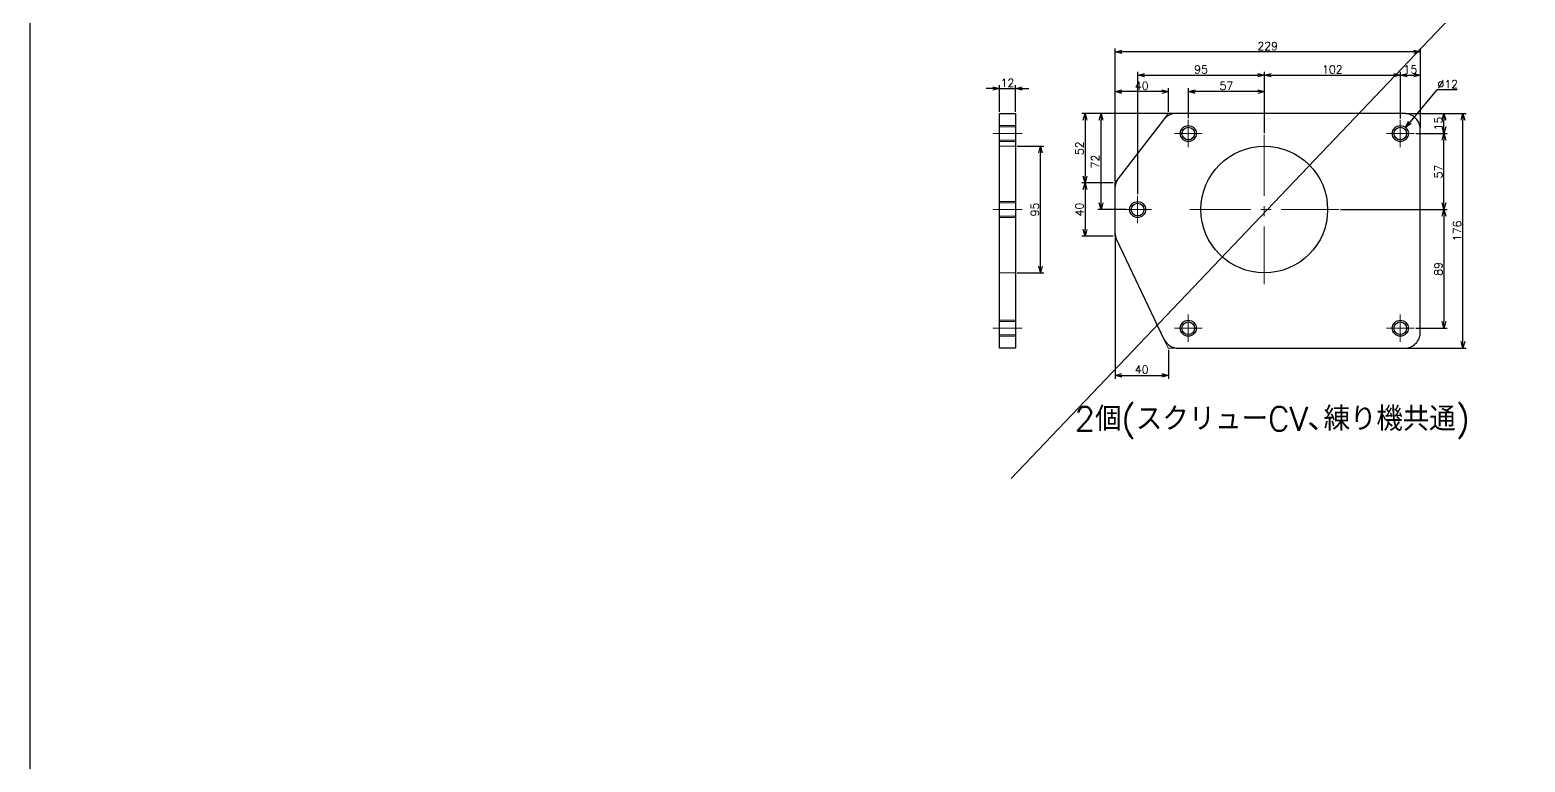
# Model space of a CAD drawing. Header units: millimetres. Extents: x 0 to 38884, y -3675 to 8056.
# Drawn here: x 8441 to 9562, y -1053 to -504 of the extents above; entities that cross this region are included whole.
import ezdxf

# ---------------------------------------------------------------- set-up
doc = ezdxf.new("R2010")
doc.units = ezdxf.units.MM
doc.header["$LTSCALE"] = 2.4
doc.header["$PDMODE"] = 99
doc.header["$PDSIZE"] = 1
doc.linetypes.add('CENTER2', pattern=[28.575, 19.05, -3.175, 3.175, -3.175])
doc.linetypes.add('HIDDEN', pattern=[9.525, 6.35, -3.175])
for name, color, linetype, lineweight in [('04_HIDDEN', 2, 'HIDDEN', 13), ('05_CENTER', 4, 'CENTER2', 13), ('07_TEXT', 3, 'Continuous', 13), ('08_DIM', 3, 'Continuous', 13)]:
    doc.layers.add(name, color=color, linetype=linetype, lineweight=lineweight)
doc.layers.add('10_DRAFT', color=8, linetype='Continuous', lineweight=0, plot=False)
doc.styles.add('KSS_TXT', font='txt.shx', dxfattribs={"bigfont": 'extfont2.shx'})
doc.dimstyles.new('KSS_DIM', dxfattribs={"dimscale": 2, "dimtxt": 3, "dimasz": 2.5, "dimexe": 1.25, "dimexo": 0.625, "dimtad": 1, "dimdsep": 46, "dimtxsty": 'KSS_TXT', "dimblk": 'OPEN30', "dimcen": 0, "dimazin": 2, "dimtfac": 0.75, "dimtmove": 0, "dimatfit": 3, "dimldrblk": 'OPEN30', "dimfxl": 1.25, "dimtolj": 1, "dimarcsym": 0})
doc.dimstyles.new('KSS_DIM$3', dxfattribs={"dimscale": 2, "dimtxt": 3, "dimasz": 2.5, "dimexe": 1.25, "dimexo": 0.625, "dimtad": 1, "dimtih": 1, "dimtoh": 1, "dimdsep": 46, "dimtxsty": 'KSS_TXT', "dimblk": 'OPEN30', "dimcen": 0, "dimazin": 2, "dimtfac": 0.75, "dimtofl": 0, "dimtmove": 0, "dimatfit": 3, "dimldrblk": 'OPEN30', "dimfxl": 1.25, "dimtolj": 1, "dimarcsym": 0})

# ---------------------------------------------------------------- blocks, each defined once
blk = doc.blocks.new('M12Tz_1')
at = {"color": 0}
for radius in [6, 4.75]:
    blk.add_circle((0, 0), radius, dxfattribs=at)
at = {"layer": '05_CENTER'}
for p, q in [((10.3, 0), (-10.3, 0)), ((0, -10.3), (0, 10.3))]:
    blk.add_line(p, q, dxfattribs=at)
blk = doc.blocks.new('A$C5C8B0B06_1')
at = {"color": 0}
blk.add_line((-64.4, -104), (-39.3, -104), dxfattribs=at)
blk.add_lwpolyline([(-64.4, -104), (105, -104, 0.414214), (117, -92), (117, 60, 0.414214), (105, 72), (-66.1, 72, 0.232852), (-75.6, 67.3), (-109.5, 23.2, 0.165408), (-112, 15.9), (-112, -17.3, 0.111564), (-110.8, -22.4), (-75.3, -97.2, 0.289281), (-64.4, -104)], format="xyb", dxfattribs=at)
blk.add_circle((0, 0), 47.5, dxfattribs=at)
at = {"layer": '05_CENTER'}
for p, q in [((0, 55.9), (0, -55.9)), ((-55.9, 0), (55.9, 0))]:
    blk.add_line(p, q, dxfattribs=at)
at = {"layer": '10_DRAFT'}
blk.add_line((-72, 72), (-55.2, 72), dxfattribs=at)
for points in [[(-75.6, 67.3), (-72, 72), (-66.1, 72)], [(-112, 15.9), (-112, 20), (-109.5, 23.2)], [(-112, -17.3), (-112, -20), (-110.8, -22.4)], [(-75.3, -97.2), (-72, -104), (-64.4, -104)]]:
    blk.add_lwpolyline(points, dxfattribs=at)
for p in [(-57, 57), (102, 57), (-95, 0), (-57, -89), (102, -89)]:
    blk.add_blockref('M12Tz_1', p)
blk = doc.blocks.new('_Open30')
at = {"color": 0, "linetype": 'ByBlock', "lineweight": -2}
for p, q in [((-1, 0.27), (0, 0)), ((0, 0), (-1, -0.27)), ((0, 0), (-1, 0))]:
    blk.add_line(p, q, dxfattribs=at)
blk = doc.blocks.new('*D803')
at = {"layer": '08_DIM', "color": 0, "lineweight": -2, "transparency": 16777216}
for p, q in [((9496.1, -549.1), (9475.8, -573.3)), ((9511.3, -549.1), (9496.1, -549.1))]:
    blk.add_line(p, q, dxfattribs=at)
at = {"layer": 'Defpoints', "color": 0, "transparency": 16777216}
for p in [(9472.6, -577.2), (9464.9, -586.4)]:
    blk.add_point(p, dxfattribs=at)
at = {"layer": '08_DIM', "color": 0, "lineweight": -2, "transparency": 16777216, "xscale": 5, "yscale": 5, "zscale": 5, "rotation": 230.1501547936406}
blk.add_blockref('_Open30', (9472.6, -577.2), dxfattribs=at)
at = {"layer": '08_DIM', "color": 0, "transparency": 16777216, "insert": (9504.3, -544.8), "char_height": 6, "attachment_point": 5, "style": 'KSS_TXT'}
blk.add_mtext('\\A1;%%C12', dxfattribs=at)
blk = doc.blocks.new('*D804')
at = {"layer": '08_DIM', "color": 0, "lineweight": -2, "transparency": 16777216}
for p, q in [((9163.1, -548), (9158.1, -548)), ((9168.1, -565.5), (9168.1, -545.5)), ((9168.1, -548), (9180.1, -548)), ((9180.1, -565.5), (9180.1, -545.5)), ((9185.1, -548), (9190.1, -548))]:
    blk.add_line(p, q, dxfattribs=at)
at = {"layer": 'Defpoints', "color": 0, "transparency": 16777216}
for p in [(9180.1, -548), (9168.1, -566.8), (9180.1, -566.8)]:
    blk.add_point(p, dxfattribs=at)
at = {"layer": '08_DIM', "color": 0, "lineweight": -2, "transparency": 16777216, "xscale": 5, "yscale": 5, "zscale": 5}
blk.add_blockref('_Open30', (9168.1, -548), dxfattribs=at)
at = {"layer": '08_DIM', "color": 0, "lineweight": -2, "transparency": 16777216, "xscale": 5, "yscale": 5, "zscale": 5, "rotation": 180}
blk.add_blockref('_Open30', (9180.1, -548), dxfattribs=at)
at = {"layer": '08_DIM', "color": 0, "transparency": 16777216, "insert": (9174.1, -543.8), "char_height": 6, "attachment_point": 5, "style": 'KSS_TXT'}
blk.add_mtext('\\A1;12', dxfattribs=at)
blk = doc.blocks.new('*D805')
at = {"layer": '08_DIM', "color": 0, "lineweight": -2, "transparency": 16777216}
for p, q in [((9181.4, -591.3), (9201.4, -591.3)), ((9198.9, -681.3), (9198.9, -596.3)), ((9181.4, -686.3), (9201.4, -686.3))]:
    blk.add_line(p, q, dxfattribs=at)
at = {"layer": 'Defpoints', "color": 0, "transparency": 16777216}
for p in [(9180.1, -591.3), (9198.9, -591.3), (9180.1, -686.3)]:
    blk.add_point(p, dxfattribs=at)
at = {"layer": '08_DIM', "color": 0, "lineweight": -2, "transparency": 16777216, "xscale": 5, "yscale": 5, "zscale": 5}
for p, rotation in [((9198.9, -591.3), 90), ((9198.9, -686.3), 270)]:
    blk.add_blockref('_Open30', p, dxfattribs=dict(at, rotation=rotation))
at = {"layer": '08_DIM', "color": 0, "transparency": 16777216, "insert": (9194.7, -638.8), "char_height": 6, "attachment_point": 5, "rotation": 90, "style": 'KSS_TXT'}
blk.add_mtext('\\A1;95', dxfattribs=at)
blk = doc.blocks.new('*D806')
at = {"layer": '08_DIM', "color": 0, "lineweight": -2, "transparency": 16777216}
for p, q in [((9254.8, -660), (9254.8, -765.6)), ((9294.8, -744), (9294.8, -765.6)), ((9259.8, -763.1), (9289.8, -763.1))]:
    blk.add_line(p, q, dxfattribs=at)
at = {"layer": 'Defpoints', "color": 0, "transparency": 16777216}
for p in [(9254.8, -658.8), (9294.8, -742.8), (9294.8, -763.1)]:
    blk.add_point(p, dxfattribs=at)
at = {"layer": '08_DIM', "color": 0, "lineweight": -2, "transparency": 16777216, "xscale": 5, "yscale": 5, "zscale": 5, "rotation": 180}
blk.add_blockref('_Open30', (9254.8, -763.1), dxfattribs=at)
at = {"layer": '08_DIM', "color": 0, "lineweight": -2, "transparency": 16777216, "xscale": 5, "yscale": 5, "zscale": 5}
blk.add_blockref('_Open30', (9294.8, -763.1), dxfattribs=at)
at = {"layer": '08_DIM', "color": 0, "transparency": 16777216, "insert": (9274.8, -758.8), "char_height": 6, "attachment_point": 5, "style": 'KSS_TXT'}
blk.add_mtext('\\A1;40', dxfattribs=at)
blk = doc.blocks.new('*D807')
at = {"layer": '08_DIM', "color": 0, "lineweight": -2, "transparency": 16777216}
for p, q in [((9254.8, -617.5), (9254.8, -547.8)), ((9294.8, -565.5), (9294.8, -547.8)), ((9289.8, -550.3), (9259.8, -550.3))]:
    blk.add_line(p, q, dxfattribs=at)
at = {"layer": 'Defpoints', "color": 0, "transparency": 16777216}
for p in [(9254.8, -550.3), (9294.8, -566.8), (9254.8, -618.8)]:
    blk.add_point(p, dxfattribs=at)
at = {"layer": '08_DIM', "color": 0, "lineweight": -2, "transparency": 16777216, "xscale": 5, "yscale": 5, "zscale": 5, "rotation": 180}
blk.add_blockref('_Open30', (9254.8, -550.3), dxfattribs=at)
at = {"layer": '08_DIM', "color": 0, "lineweight": -2, "transparency": 16777216, "xscale": 5, "yscale": 5, "zscale": 5}
blk.add_blockref('_Open30', (9294.8, -550.3), dxfattribs=at)
at = {"layer": '08_DIM', "color": 0, "transparency": 16777216, "insert": (9274.8, -546), "char_height": 6, "attachment_point": 5, "style": 'KSS_TXT'}
blk.add_mtext('\\A1;40', dxfattribs=at)
blk = doc.blocks.new('*D808')
at = {"layer": '08_DIM', "color": 0, "lineweight": -2, "transparency": 16777216}
for p, q in [((9253.5, -618.8), (9229.8, -618.8)), ((9232.3, -623.8), (9232.3, -653.8)), ((9253.5, -658.8), (9229.8, -658.8))]:
    blk.add_line(p, q, dxfattribs=at)
at = {"layer": 'Defpoints', "color": 0, "transparency": 16777216}
for p in [(9254.8, -618.8), (9232.3, -658.8), (9254.8, -658.8)]:
    blk.add_point(p, dxfattribs=at)
at = {"layer": '08_DIM', "color": 0, "lineweight": -2, "transparency": 16777216, "xscale": 5, "yscale": 5, "zscale": 5}
for p, rotation in [((9232.3, -618.8), 90), ((9232.3, -658.8), 270)]:
    blk.add_blockref('_Open30', p, dxfattribs=dict(at, rotation=rotation))
at = {"layer": '08_DIM', "color": 0, "transparency": 16777216, "insert": (9228.1, -638.8), "char_height": 6, "attachment_point": 5, "rotation": 90, "style": 'KSS_TXT'}
blk.add_mtext('\\A1;40', dxfattribs=at)
blk = doc.blocks.new('*D809')
at = {"layer": '08_DIM', "color": 0, "lineweight": -2, "transparency": 16777216}
for p, q in [((9299.4, -566.8), (9241.8, -566.8)), ((9244.3, -633.8), (9244.3, -571.8)), ((9263.2, -638.8), (9241.8, -638.8))]:
    blk.add_line(p, q, dxfattribs=at)
at = {"layer": 'Defpoints', "color": 0, "transparency": 16777216}
for p in [(9244.3, -566.8), (9300.7, -566.8), (9264.4, -638.8)]:
    blk.add_point(p, dxfattribs=at)
at = {"layer": '08_DIM', "color": 0, "lineweight": -2, "transparency": 16777216, "xscale": 5, "yscale": 5, "zscale": 5}
for p, rotation in [((9244.3, -566.8), 90), ((9244.3, -638.8), 270)]:
    blk.add_blockref('_Open30', p, dxfattribs=dict(at, rotation=rotation))
at = {"layer": '08_DIM', "color": 0, "transparency": 16777216, "insert": (9240, -602.8), "char_height": 6, "attachment_point": 5, "rotation": 90, "style": 'KSS_TXT'}
blk.add_mtext('\\A1;72', dxfattribs=at)
blk = doc.blocks.new('*D810')
at = {"layer": '08_DIM', "color": 0, "lineweight": -2, "transparency": 16777216}
for p, q in [((9299.4, -566.8), (9229.8, -566.8)), ((9232.3, -571.8), (9232.3, -613.8)), ((9253.5, -618.8), (9229.8, -618.8))]:
    blk.add_line(p, q, dxfattribs=at)
at = {"layer": 'Defpoints', "color": 0, "transparency": 16777216}
for p in [(9300.7, -566.8), (9232.3, -618.8), (9254.8, -618.8)]:
    blk.add_point(p, dxfattribs=at)
at = {"layer": '08_DIM', "color": 0, "lineweight": -2, "transparency": 16777216, "xscale": 5, "yscale": 5, "zscale": 5}
for p, rotation in [((9232.3, -566.8), 90), ((9232.3, -618.8), 270)]:
    blk.add_blockref('_Open30', p, dxfattribs=dict(at, rotation=rotation))
at = {"layer": '08_DIM', "color": 0, "transparency": 16777216, "insert": (9228.1, -592.8), "char_height": 6, "attachment_point": 5, "rotation": 90, "style": 'KSS_TXT'}
blk.add_mtext('\\A1;52', dxfattribs=at)
blk = doc.blocks.new('*D811')
at = {"layer": '08_DIM', "color": 0, "lineweight": -2, "transparency": 16777216}
for p, q in [((9271.8, -627.2), (9271.8, -535.5)), ((9276.8, -538), (9361.8, -538)), ((9366.8, -581.6), (9366.8, -535.5))]:
    blk.add_line(p, q, dxfattribs=at)
at = {"layer": 'Defpoints', "color": 0, "transparency": 16777216}
for p in [(9366.8, -538), (9366.8, -582.9), (9271.8, -628.4)]:
    blk.add_point(p, dxfattribs=at)
at = {"layer": '08_DIM', "color": 0, "lineweight": -2, "transparency": 16777216, "xscale": 5, "yscale": 5, "zscale": 5, "rotation": 180}
blk.add_blockref('_Open30', (9271.8, -538), dxfattribs=at)
at = {"layer": '08_DIM', "color": 0, "lineweight": -2, "transparency": 16777216, "xscale": 5, "yscale": 5, "zscale": 5}
blk.add_blockref('_Open30', (9366.8, -538), dxfattribs=at)
at = {"layer": '08_DIM', "color": 0, "transparency": 16777216, "insert": (9319.3, -533.7), "char_height": 6, "attachment_point": 5, "style": 'KSS_TXT'}
blk.add_mtext('\\A1;95', dxfattribs=at)
blk = doc.blocks.new('*D812')
at = {"layer": '08_DIM', "color": 0, "lineweight": -2, "transparency": 16777216}
for p, q in [((9254.8, -617.5), (9254.8, -518)), ((9478.8, -520.5), (9259.8, -520.5)), ((9483.8, -577.5), (9483.8, -518))]:
    blk.add_line(p, q, dxfattribs=at)
at = {"layer": 'Defpoints', "color": 0, "transparency": 16777216}
for p in [(9254.8, -520.5), (9483.8, -578.8), (9254.8, -618.8)]:
    blk.add_point(p, dxfattribs=at)
at = {"layer": '08_DIM', "color": 0, "lineweight": -2, "transparency": 16777216, "xscale": 5, "yscale": 5, "zscale": 5, "rotation": 180}
blk.add_blockref('_Open30', (9254.8, -520.5), dxfattribs=at)
at = {"layer": '08_DIM', "color": 0, "lineweight": -2, "transparency": 16777216, "xscale": 5, "yscale": 5, "zscale": 5}
blk.add_blockref('_Open30', (9483.8, -520.5), dxfattribs=at)
at = {"layer": '08_DIM', "color": 0, "transparency": 16777216, "insert": (9369.3, -516.2), "char_height": 6, "attachment_point": 5, "style": 'KSS_TXT'}
blk.add_mtext('\\A1;229', dxfattribs=at)
blk = doc.blocks.new('*D813')
at = {"layer": '08_DIM', "color": 0, "lineweight": -2, "transparency": 16777216}
for p, q in [((9468.8, -569.3), (9468.8, -535.5)), ((9473.8, -538), (9478.8, -538)), ((9483.8, -577.5), (9483.8, -535.5))]:
    blk.add_line(p, q, dxfattribs=at)
at = {"layer": 'Defpoints', "color": 0, "transparency": 16777216}
for p in [(9483.8, -538), (9468.8, -570.5), (9483.8, -578.8)]:
    blk.add_point(p, dxfattribs=at)
at = {"layer": '08_DIM', "color": 0, "lineweight": -2, "transparency": 16777216, "xscale": 5, "yscale": 5, "zscale": 5, "rotation": 180}
blk.add_blockref('_Open30', (9468.8, -538), dxfattribs=at)
at = {"layer": '08_DIM', "color": 0, "lineweight": -2, "transparency": 16777216, "xscale": 5, "yscale": 5, "zscale": 5}
blk.add_blockref('_Open30', (9483.8, -538), dxfattribs=at)
at = {"layer": '08_DIM', "color": 0, "transparency": 16777216, "insert": (9476.3, -533.7), "char_height": 6, "attachment_point": 5, "style": 'KSS_TXT'}
blk.add_mtext('\\A1;15', dxfattribs=at)
blk = doc.blocks.new('*D814')
at = {"layer": '08_DIM', "color": 0, "lineweight": -2, "transparency": 16777216}
for p, q in [((9473, -566.8), (9504, -566.8)), ((9501.5, -576.8), (9501.5, -571.8)), ((9480.3, -581.8), (9504, -581.8))]:
    blk.add_line(p, q, dxfattribs=at)
at = {"layer": 'Defpoints', "color": 0, "transparency": 16777216}
for p in [(9471.8, -566.8), (9501.5, -566.8), (9479.1, -581.8)]:
    blk.add_point(p, dxfattribs=at)
at = {"layer": '08_DIM', "color": 0, "lineweight": -2, "transparency": 16777216, "xscale": 5, "yscale": 5, "zscale": 5}
for p, rotation in [((9501.5, -566.8), 90), ((9501.5, -581.8), 270)]:
    blk.add_blockref('_Open30', p, dxfattribs=dict(at, rotation=rotation))
at = {"layer": '08_DIM', "color": 0, "transparency": 16777216, "insert": (9497.3, -574.3), "char_height": 6, "attachment_point": 5, "rotation": 90, "style": 'KSS_TXT'}
blk.add_mtext('\\A1;15', dxfattribs=at)
blk = doc.blocks.new('*D815')
at = {"layer": '08_DIM', "color": 0, "lineweight": -2, "transparency": 16777216}
for p, q in [((9473, -566.8), (9518.2, -566.8)), ((9515.7, -737.8), (9515.7, -571.8)), ((9473, -742.8), (9518.2, -742.8))]:
    blk.add_line(p, q, dxfattribs=at)
at = {"layer": 'Defpoints', "color": 0, "transparency": 16777216}
for p in [(9471.8, -566.8), (9515.7, -566.8), (9471.8, -742.8)]:
    blk.add_point(p, dxfattribs=at)
at = {"layer": '08_DIM', "color": 0, "lineweight": -2, "transparency": 16777216, "xscale": 5, "yscale": 5, "zscale": 5}
for p, rotation in [((9515.7, -566.8), 90), ((9515.7, -742.8), 270)]:
    blk.add_blockref('_Open30', p, dxfattribs=dict(at, rotation=rotation))
at = {"layer": '08_DIM', "color": 0, "transparency": 16777216, "insert": (9511.4, -654.8), "char_height": 6, "attachment_point": 5, "rotation": 90, "style": 'KSS_TXT'}
blk.add_mtext('\\A1;176', dxfattribs=at)
blk = doc.blocks.new('*D816')
at = {"layer": '08_DIM', "color": 0, "lineweight": -2, "transparency": 16777216}
for p, q in [((9423.9, -638.8), (9504, -638.8)), ((9501.5, -643.8), (9501.5, -722.8)), ((9480.3, -727.8), (9504, -727.8))]:
    blk.add_line(p, q, dxfattribs=at)
at = {"layer": 'Defpoints', "color": 0, "transparency": 16777216}
for p in [(9422.6, -638.8), (9479.1, -727.8), (9501.5, -727.8)]:
    blk.add_point(p, dxfattribs=at)
at = {"layer": '08_DIM', "color": 0, "lineweight": -2, "transparency": 16777216, "xscale": 5, "yscale": 5, "zscale": 5}
for p, rotation in [((9501.5, -638.8), 90), ((9501.5, -727.8), 270)]:
    blk.add_blockref('_Open30', p, dxfattribs=dict(at, rotation=rotation))
at = {"layer": '08_DIM', "color": 0, "transparency": 16777216, "insert": (9497.3, -683.3), "char_height": 6, "attachment_point": 5, "rotation": 90, "style": 'KSS_TXT'}
blk.add_mtext('\\A1;89', dxfattribs=at)
blk = doc.blocks.new('*D817')
at = {"layer": '08_DIM', "color": 0, "lineweight": -2, "transparency": 16777216}
for p, q in [((9480.3, -581.8), (9504, -581.8)), ((9501.5, -633.8), (9501.5, -586.8)), ((9423.9, -638.8), (9504, -638.8))]:
    blk.add_line(p, q, dxfattribs=at)
at = {"layer": 'Defpoints', "color": 0, "transparency": 16777216}
for p in [(9479.1, -581.8), (9501.5, -581.8), (9422.6, -638.8)]:
    blk.add_point(p, dxfattribs=at)
at = {"layer": '08_DIM', "color": 0, "lineweight": -2, "transparency": 16777216, "xscale": 5, "yscale": 5, "zscale": 5}
for p, rotation in [((9501.5, -581.8), 90), ((9501.5, -638.8), 270)]:
    blk.add_blockref('_Open30', p, dxfattribs=dict(at, rotation=rotation))
at = {"layer": '08_DIM', "color": 0, "transparency": 16777216, "insert": (9497.3, -610.3), "char_height": 6, "attachment_point": 5, "rotation": 90, "style": 'KSS_TXT'}
blk.add_mtext('\\A1;57', dxfattribs=at)
blk = doc.blocks.new('*D818')
at = {"layer": '08_DIM', "color": 0, "lineweight": -2, "transparency": 16777216}
for p, q in [((9366.8, -581.6), (9366.8, -535.5)), ((9371.8, -538), (9463.8, -538)), ((9468.8, -570.5), (9468.8, -535.5))]:
    blk.add_line(p, q, dxfattribs=at)
at = {"layer": 'Defpoints', "color": 0, "transparency": 16777216}
for p in [(9468.8, -538), (9468.8, -571.8), (9366.8, -582.9)]:
    blk.add_point(p, dxfattribs=at)
at = {"layer": '08_DIM', "color": 0, "lineweight": -2, "transparency": 16777216, "xscale": 5, "yscale": 5, "zscale": 5, "rotation": 180}
blk.add_blockref('_Open30', (9366.8, -538), dxfattribs=at)
at = {"layer": '08_DIM', "color": 0, "lineweight": -2, "transparency": 16777216, "xscale": 5, "yscale": 5, "zscale": 5}
blk.add_blockref('_Open30', (9468.8, -538), dxfattribs=at)
at = {"layer": '08_DIM', "color": 0, "transparency": 16777216, "insert": (9417.8, -533.7), "char_height": 6, "attachment_point": 5, "style": 'KSS_TXT'}
blk.add_mtext('\\A1;102', dxfattribs=at)
blk = doc.blocks.new('*D819')
at = {"layer": '08_DIM', "color": 0, "lineweight": -2, "transparency": 16777216}
for p, q in [((9309.8, -570.2), (9309.8, -547.8)), ((9366.8, -581.6), (9366.8, -547.8)), ((9361.8, -550.3), (9314.8, -550.3))]:
    blk.add_line(p, q, dxfattribs=at)
at = {"layer": 'Defpoints', "color": 0, "transparency": 16777216}
for p in [(9309.8, -550.3), (9309.8, -571.4), (9366.8, -582.9)]:
    blk.add_point(p, dxfattribs=at)
at = {"layer": '08_DIM', "color": 0, "lineweight": -2, "transparency": 16777216, "xscale": 5, "yscale": 5, "zscale": 5, "rotation": 180}
blk.add_blockref('_Open30', (9309.8, -550.3), dxfattribs=at)
at = {"layer": '08_DIM', "color": 0, "lineweight": -2, "transparency": 16777216, "xscale": 5, "yscale": 5, "zscale": 5}
blk.add_blockref('_Open30', (9366.8, -550.3), dxfattribs=at)
at = {"layer": '08_DIM', "color": 0, "transparency": 16777216, "insert": (9338.3, -546), "char_height": 6, "attachment_point": 5, "style": 'KSS_TXT'}
blk.add_mtext('\\A1;57', dxfattribs=at)
blk = doc.blocks.new('A$C637E4DAF_1')
at = {"color": 0}
blk.add_lwpolyline([(0, -104), (12, -104), (12, 72), (0, 72)], close=True, dxfattribs=at)
at = {"layer": '04_HIDDEN'}
for p, q in [((0, 63), (12, 63)), ((0, 62), (12, 62)), ((0, 52), (12, 52)), ((0, 51), (12, 51)), ((0, 47.5), (12, 47.5)), ((0, 6), (12, 6)), ((0, 5), (12, 5)), ((0, -5), (12, -5)), ((0, -6), (12, -6)), ((0, -47.5), (12, -47.5)), ((0, -83), (12, -83)), ((0, -84), (12, -84)), ((0, -94), (12, -94)), ((0, -95), (12, -95))]:
    blk.add_line(p, q, dxfattribs=at)
at = {"layer": '05_CENTER'}
for p, q in [((-5, 57), (17, 57)), ((-5, 0), (17, 0)), ((-5, -89), (17, -89))]:
    blk.add_line(p, q, dxfattribs=at)
at = {"layer": '10_DRAFT'}
blk.add_line((0, 0), (12, 0), dxfattribs=at)

msp = doc.modelspace()

# ---------------------------------------------------------------- linework, layer by layer
at = {"color": 3}
msp.add_line((9541.9577, -457.3981), (9176.898, -840.3667), dxfattribs=at)
msp.add_lwpolyline([(8440.9518, -2616.6685), (13062.9437, -2616.6685), (13062.9437, 931.2229), (8440.9518, 931.2229)], close=True, dxfattribs=at)

# ---------------------------------------------------------------- block references
at = {"xscale": -1}
msp.add_blockref('A$C637E4DAF_1', (9180.114, -638.7652), dxfattribs=at)
msp.add_blockref('A$C5C8B0B06_1', (9366.7603, -638.7652))

# ---------------------------------------------------------------- texts
at = {"layer": '07_TEXT', "style": 'KSS_TXT'}
msp.add_text('2個(スクリューCV､練り機共通)', height=18, dxfattribs=at).set_placement((9224.4275, -804.715))

# ---------------------------------------------------------------- dimensions: what is measured, and where the dimension line sits
at = {"layer": '08_DIM'}
for base, p1, p2, picture, middle in [((9254.7603, -520.4585), (9483.7603, -578.7652), (9254.7603, -618.7652), '*D812', (9369.2603, -516.2085)), ((9366.7603, -537.9547), (9271.7603, -628.4331), (9366.7603, -582.8868), '*D811', (9319.2603, -533.7005)), ((9468.7603, -537.9547), (9366.7603, -582.8868), (9468.7603, -571.7652), '*D818', (9417.7603, -533.7047)), ((9483.7603, -537.9547), (9468.7603, -570.5152), (9483.7603, -578.7652), '*D813', (9476.2603, -533.7005)), ((9254.7603, -550.2567), (9294.7603, -566.7652), (9254.7603, -618.7652), '*D807', (9274.7603, -546.0067)), ((9309.7603, -550.2567), (9366.7603, -582.8868), (9309.7603, -571.4331), '*D819', (9338.2603, -546.0025)), ((9294.7603, -763.0994), (9254.7603, -658.7652), (9294.7603, -742.7652), '*D806', (9274.7603, -758.8494))]:
    dim = msp.add_linear_dim(base=base, p1=p1, p2=p2, dimstyle='KSS_DIM', override={"dimscale": 2, "dimarcsym": 1}, dxfattribs=at)
    dim.commit()
    dim.dimension.update_dxf_attribs({"geometry": picture, "text_midpoint": middle})
for base, p1, p2, angle, picture, middle in [((9180.114, -548.0411), (9168.114, -566.7652), (9180.114, -566.7652), 180, '*D804', (9174.114, -543.7911)), ((9232.3469, -618.7652), (9300.6692, -566.7652), (9254.7603, -618.7652), 90, '*D810', (9228.0927, -592.7652)), ((9244.2717, -566.7652), (9264.4283, -638.7652), (9300.6692, -566.7652), 90, '*D809', (9240.0217, -602.7652)), ((9501.5145, -566.7652), (9479.0924, -581.7652), (9471.7603, -566.7652), 90, '*D814', (9497.2603, -574.2652)), ((9515.6992, -566.7652), (9471.7603, -742.7652), (9471.7603, -566.7652), 90, '*D815', (9511.4492, -654.7652)), ((9501.5145, -581.7652), (9422.6387, -638.7652), (9479.0924, -581.7652), 90, '*D817', (9497.2603, -610.2652)), ((9198.9483, -591.2652), (9180.114, -686.2652), (9180.114, -591.2652), 90, '*D805', (9194.6941, -638.7652)), ((9232.3469, -658.7652), (9254.7603, -618.7652), (9254.7603, -658.7652), 90, '*D808', (9228.0969, -638.7652)), ((9501.5145, -727.7652), (9422.6387, -638.7652), (9479.0924, -727.7652), 90, '*D816', (9497.2645, -683.2652))]:
    dim = msp.add_linear_dim(base=base, p1=p1, p2=p2, angle=angle, dimstyle='KSS_DIM', override={"dimscale": 2, "dimarcsym": 1}, dxfattribs=at)
    dim.commit()
    dim.dimension.update_dxf_attribs({"geometry": picture, "text_midpoint": middle})
dim = msp.add_diameter_dim_2p(p1=(9464.9157, -586.3715), p2=(9472.605, -577.1588), dimstyle='KSS_DIM$3', override={"dimscale": 2, "dimpost": '%%C<>', "dimarcsym": 1}, dxfattribs=at)
dim.commit()
dim.dimension.update_dxf_attribs({"geometry": '*D803', "text_midpoint": (9504.3069, -549.0607), "dimtype": 163})

doc.saveas('drawing.dxf')
